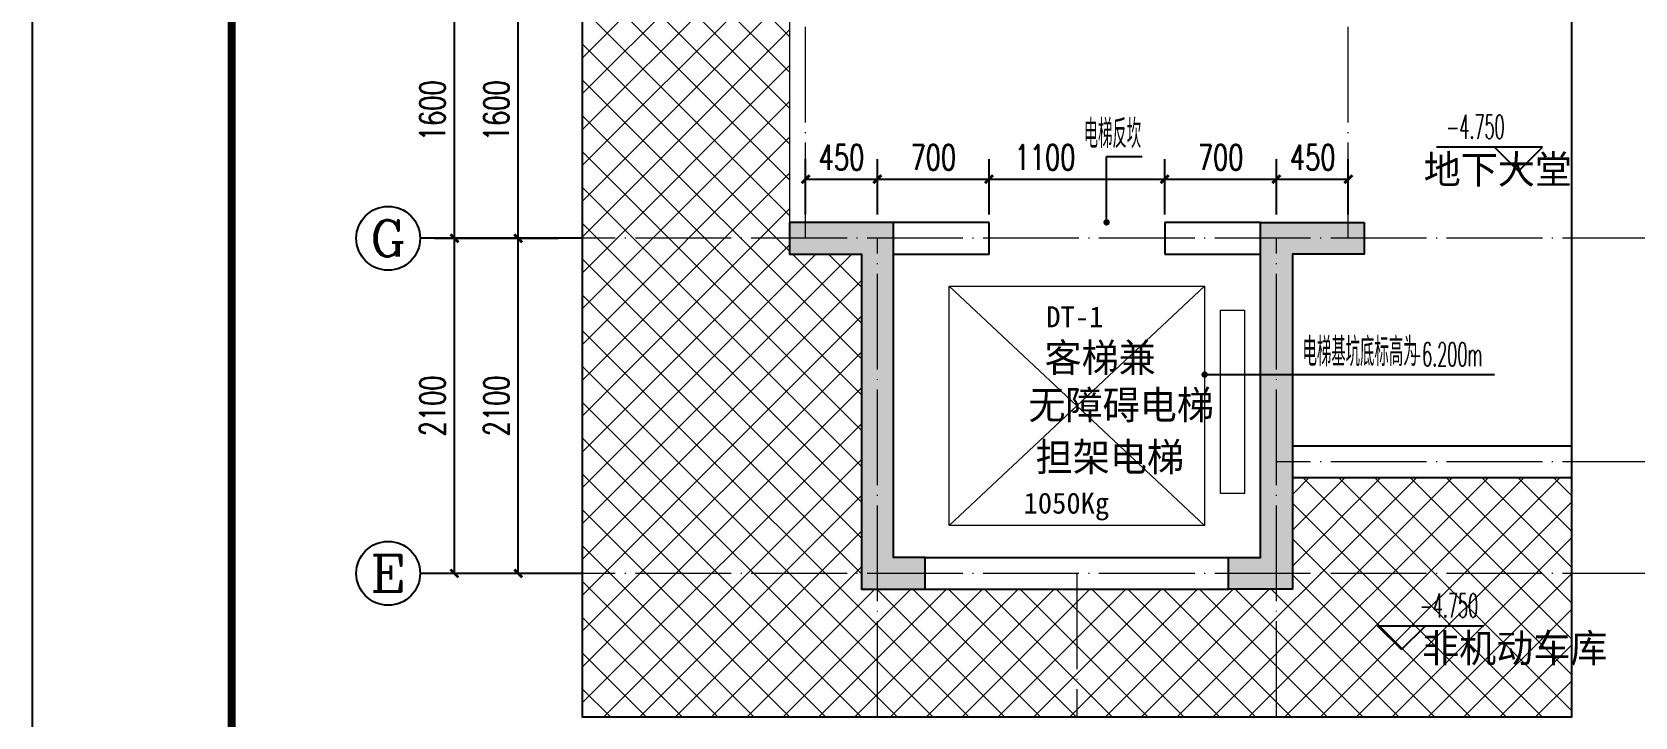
# Model space of a CAD drawing. Extents: x -1712635 to -854203, y -534641 to -21985.
# Drawn here: x -1029288 to -1019246, y -77169 to -72876 of the extents above; entities that cross this region are included whole.
import ezdxf
from ezdxf.enums import TextEntityAlignment as Align

# ---------------------------------------------------------------- set-up
doc = ezdxf.new("R2010")
doc.units = 0
doc.header["$LTSCALE"] = 1000
doc.linetypes.add('DOTE', pattern=[2.42, 2, -0.2, 0.02, -0.2])
doc.layers.get('0').update_dxf_attribs({"linetype": 'CONTINUOUS'})
doc.layers.get('Defpoints').update_dxf_attribs({"linetype": 'CONTINUOUS'})
for name, color, linetype in [('-TK', 7, 'CONTINUOUS'), ('A-AXIS_TEXT', 7, 'CONTINUOUS'), ('AXIS', 3, 'CONTINUOUS'), ('DIM_ELEV', 3, 'CONTINUOUS'), ('DIM_LEAD', 3, 'CONTINUOUS'), ('DIM_SYMB', 3, 'CONTINUOUS'), ('PUB_DIM', 3, 'CONTINUOUS'), ('PUB_TEXT', 2, 'CONTINUOUS'), ('S-Q墙实线', 6, 'CONTINUOUS'), ('WALL', 2, 'CONTINUOUS'), ('尺寸标注', 86, 'CONTINUOUS'), ('底图$0$PUB_HATCH', 252, 'CONTINUOUS')]:
    doc.layers.add(name, color=color, linetype=linetype)
for name, color, linetype, lineweight in [('3.5方案汇报，与郭总、侯月琴确定户型_t8$0$STAIR', 2, 'CONTINUOUS', 18), ('AXIS_TEXT', 7, 'CONTINUOUS', 20), ('DOTE', 19, 'DOTE', 9), ('填充', 251, 'CONTINUOUS', 5)]:
    doc.layers.add(name, color=color, linetype=linetype, lineweight=lineweight)
doc.styles.add('_TCH_AXIS', font='COMPLEX', dxfattribs={"bigfont": 'GBCBIG'})
doc.styles.add('_TCH_DIM', font='SIMPLEX.shx', dxfattribs={"width": 0.7, "bigfont": 'GBCBIG.shx'})
doc.styles.add('_TCH_DIM_T3', font='SIMPLEX', dxfattribs={"width": 0.705882, "bigfont": 'GBCBIG'})
doc.styles.add('COMPLEX', font='COMPLEX')
doc.styles.add('黑体', font='simhei.ttf')
doc.dimstyles.new('_TCH_ARCH&&50', dxfattribs={"dimtxt": 157.5, "dimasz": 50, "dimexe": 125, "dimexo": 150, "dimgap": 58.75, "dimtad": 1, "dimdec": 0, "dimzin": 0, "dimdsep": 46, "dimtxsty": '_TCH_DIM_T3', "dimblk": 'ARCHTICK', "dimcen": 0.09, "dimclrt": 7, "dimazin": 0, "dimtfac": 1, "dimtdec": 0, "dimtix": 1, "dimtmove": 2, "dimatfit": 3, "dimldrblk": 'ARCHTICK', "dimfxl": 0, "dimtolj": 1, "dimtzin": 0, "dimarcsym": 0})

# ---------------------------------------------------------------- blocks, each defined once
blk = doc.blocks.new('A1')
blk.add_lwpolyline([(0, 59400), (0, 0), (84100, 0), (84100, 59400)], close=True)
at = {"const_width": 100}
blk.add_lwpolyline([(2500, 58400), (2500, 1000), (83100, 1000), (83100, 58400)], close=True, dxfattribs=at)
blk = doc.blocks.new('_AXISO')
blk.add_circle((0, 0), 0.5)
at = {"layer": 'A-AXIS_TEXT', "style": 'COMPLEX', "width": 1.041667}
blk.add_attdef('A', text='', height=0.56, dxfattribs=at).set_placement((-0.25, -0.28), (0.25, -0.28), align=Align.FIT)
blk = doc.blocks.new('_ArchTick')
at = {"color": 0, "const_width": 0.35}
blk.add_lwpolyline([(-0.5, -0.5), (0.5, 0.5)], dxfattribs=at)
blk = doc.blocks.new('*D1091')
at = {"layer": 'Defpoints', "color": 0}
for p in [(-1026242, -74169), (-1025842, -74169), (-1025842, -76269)]:
    blk.add_point(p, dxfattribs=at)
at = {"layer": '尺寸标注', "color": 0, "lineweight": -2}
for p, q in [((-1025992, -74169), (-1026367, -74169)), ((-1026242, -76269), (-1026242, -74169)), ((-1025992, -76269), (-1026367, -76269))]:
    blk.add_line(p, q, dxfattribs=at)
at = {"layer": '尺寸标注', "color": 0, "lineweight": -2, "xscale": 50, "yscale": 50, "zscale": 50}
for p, rotation in [((-1026242, -74169), 90), ((-1026242, -76269), 270)]:
    blk.add_blockref('_ArchTick', p, dxfattribs=dict(at, rotation=rotation))
at = {"layer": '尺寸标注', "color": 7, "insert": (-1026379, -75219), "char_height": 157.5, "attachment_point": 5, "rotation": 90, "style": '_TCH_DIM_T3'}
blk.add_mtext('\\A1;2100', dxfattribs=at)
blk = doc.blocks.new('*D1092')
at = {"layer": 'Defpoints', "color": 0}
for p in [(-1026242, -72568), (-1025842, -72568), (-1025842, -74169)]:
    blk.add_point(p, dxfattribs=at)
at = {"layer": '尺寸标注', "color": 0, "lineweight": -2}
for p, q in [((-1025992, -72568), (-1026367, -72568)), ((-1026242, -74169), (-1026242, -72568)), ((-1025992, -74169), (-1026367, -74169))]:
    blk.add_line(p, q, dxfattribs=at)
at = {"layer": '尺寸标注', "color": 0, "lineweight": -2, "xscale": 50, "yscale": 50, "zscale": 50}
for p, rotation in [((-1026242, -72568), 90), ((-1026242, -74169), 270)]:
    blk.add_blockref('_ArchTick', p, dxfattribs=dict(at, rotation=rotation))
at = {"layer": '尺寸标注', "color": 7, "insert": (-1026379, -73369), "char_height": 157.5, "attachment_point": 5, "rotation": 90, "style": '_TCH_DIM_T3'}
blk.add_mtext('\\A1;1600', dxfattribs=at)
blk = doc.blocks.new('*D1104')
at = {"layer": 'Defpoints', "color": 0}
for p in [(-1023992, -73798), (-1024442, -74169), (-1023992, -74169)]:
    blk.add_point(p, dxfattribs=at)
at = {"layer": 'PUB_DIM', "color": 0, "lineweight": -2}
for p, q in [((-1024442, -74019), (-1024442, -73673)), ((-1023992, -74019), (-1023992, -73673)), ((-1024442, -73798), (-1023992, -73798))]:
    blk.add_line(p, q, dxfattribs=at)
at = {"layer": 'PUB_DIM', "color": 0, "lineweight": -2, "xscale": 50, "yscale": 50, "zscale": 50, "rotation": 180}
blk.add_blockref('_ArchTick', (-1024442, -73798), dxfattribs=at)
at = {"layer": 'PUB_DIM', "color": 0, "lineweight": -2, "xscale": 50, "yscale": 50, "zscale": 50}
blk.add_blockref('_ArchTick', (-1023992, -73798), dxfattribs=at)
at = {"layer": 'PUB_DIM', "color": 7, "insert": (-1024217, -73661), "char_height": 157.5, "attachment_point": 5, "style": '_TCH_DIM_T3'}
blk.add_mtext('\\A1;450', dxfattribs=at)
blk = doc.blocks.new('*D1105')
at = {"layer": 'Defpoints', "color": 0}
for p in [(-1023292, -73798), (-1023992, -74169), (-1023292, -74169)]:
    blk.add_point(p, dxfattribs=at)
at = {"layer": 'PUB_DIM', "color": 0, "lineweight": -2}
for p, q in [((-1023992, -74019), (-1023992, -73673)), ((-1023292, -74019), (-1023292, -73673)), ((-1023992, -73798), (-1023292, -73798))]:
    blk.add_line(p, q, dxfattribs=at)
at = {"layer": 'PUB_DIM', "color": 0, "lineweight": -2, "xscale": 50, "yscale": 50, "zscale": 50, "rotation": 180}
blk.add_blockref('_ArchTick', (-1023992, -73798), dxfattribs=at)
at = {"layer": 'PUB_DIM', "color": 0, "lineweight": -2, "xscale": 50, "yscale": 50, "zscale": 50}
blk.add_blockref('_ArchTick', (-1023292, -73798), dxfattribs=at)
at = {"layer": 'PUB_DIM', "color": 7, "insert": (-1023642, -73661), "char_height": 157.5, "attachment_point": 5, "style": '_TCH_DIM_T3'}
blk.add_mtext('\\A1;700', dxfattribs=at)
blk = doc.blocks.new('*D1106')
at = {"layer": 'Defpoints', "color": 0}
for p in [(-1022192, -73798), (-1023292, -74169), (-1022192, -74169)]:
    blk.add_point(p, dxfattribs=at)
at = {"layer": 'PUB_DIM', "color": 0, "lineweight": -2}
for p, q in [((-1023292, -74019), (-1023292, -73673)), ((-1022192, -74019), (-1022192, -73673)), ((-1023292, -73798), (-1022192, -73798))]:
    blk.add_line(p, q, dxfattribs=at)
at = {"layer": 'PUB_DIM', "color": 0, "lineweight": -2, "xscale": 50, "yscale": 50, "zscale": 50, "rotation": 180}
blk.add_blockref('_ArchTick', (-1023292, -73798), dxfattribs=at)
at = {"layer": 'PUB_DIM', "color": 0, "lineweight": -2, "xscale": 50, "yscale": 50, "zscale": 50}
blk.add_blockref('_ArchTick', (-1022192, -73798), dxfattribs=at)
at = {"layer": 'PUB_DIM', "color": 7, "insert": (-1022942, -73661), "char_height": 157.5, "attachment_point": 5, "style": '_TCH_DIM_T3'}
blk.add_mtext('\\A1;1100', dxfattribs=at)
blk = doc.blocks.new('*D1107')
at = {"layer": 'Defpoints', "color": 0}
for p in [(-1021492, -73798), (-1022192, -74169), (-1021492, -74169)]:
    blk.add_point(p, dxfattribs=at)
at = {"layer": 'PUB_DIM', "color": 0, "lineweight": -2}
for p, q in [((-1022192, -74019), (-1022192, -73673)), ((-1021492, -74019), (-1021492, -73673)), ((-1022192, -73798), (-1021492, -73798))]:
    blk.add_line(p, q, dxfattribs=at)
at = {"layer": 'PUB_DIM', "color": 0, "lineweight": -2, "xscale": 50, "yscale": 50, "zscale": 50, "rotation": 180}
blk.add_blockref('_ArchTick', (-1022192, -73798), dxfattribs=at)
at = {"layer": 'PUB_DIM', "color": 0, "lineweight": -2, "xscale": 50, "yscale": 50, "zscale": 50}
blk.add_blockref('_ArchTick', (-1021492, -73798), dxfattribs=at)
at = {"layer": 'PUB_DIM', "color": 7, "insert": (-1021842, -73661), "char_height": 157.5, "attachment_point": 5, "style": '_TCH_DIM_T3'}
blk.add_mtext('\\A1;700', dxfattribs=at)
blk = doc.blocks.new('*D1108')
at = {"layer": 'Defpoints', "color": 0}
for p in [(-1021042, -73798), (-1021492, -74169), (-1021042, -74169)]:
    blk.add_point(p, dxfattribs=at)
at = {"layer": 'PUB_DIM', "color": 0, "lineweight": -2}
for p, q in [((-1021492, -74019), (-1021492, -73673)), ((-1021042, -74019), (-1021042, -73673)), ((-1021492, -73798), (-1021042, -73798))]:
    blk.add_line(p, q, dxfattribs=at)
at = {"layer": 'PUB_DIM', "color": 0, "lineweight": -2, "xscale": 50, "yscale": 50, "zscale": 50, "rotation": 180}
blk.add_blockref('_ArchTick', (-1021492, -73798), dxfattribs=at)
at = {"layer": 'PUB_DIM', "color": 0, "lineweight": -2, "xscale": 50, "yscale": 50, "zscale": 50}
blk.add_blockref('_ArchTick', (-1021042, -73798), dxfattribs=at)
at = {"layer": 'PUB_DIM', "color": 7, "insert": (-1021265, -73661), "char_height": 157.5, "attachment_point": 5, "style": '_TCH_DIM_T3'}
blk.add_mtext('\\A1;450', dxfattribs=at)
blk = doc.blocks.new('*D1129')
at = {"layer": 'Defpoints', "color": 0}
for p in [(-1026642, -74169), (-1025842, -74169), (-1025842, -76269)]:
    blk.add_point(p, dxfattribs=at)
at = {"layer": 'PUB_DIM', "color": 0, "lineweight": -2}
for p, q in [((-1025992, -74169), (-1026767, -74169)), ((-1026642, -76269), (-1026642, -74169)), ((-1025992, -76269), (-1026767, -76269))]:
    blk.add_line(p, q, dxfattribs=at)
at = {"layer": 'PUB_DIM', "color": 0, "lineweight": -2, "xscale": 50, "yscale": 50, "zscale": 50}
for p, rotation in [((-1026642, -74169), 90), ((-1026642, -76269), 270)]:
    blk.add_blockref('_ArchTick', p, dxfattribs=dict(at, rotation=rotation))
at = {"layer": 'PUB_DIM', "color": 7, "insert": (-1026779, -75219), "char_height": 157.5, "attachment_point": 5, "rotation": 90, "style": '_TCH_DIM_T3'}
blk.add_mtext('\\A1;2100', dxfattribs=at)
blk = doc.blocks.new('*D1130')
at = {"layer": 'Defpoints', "color": 0}
for p in [(-1026642, -72568), (-1025842, -72568), (-1025842, -74169)]:
    blk.add_point(p, dxfattribs=at)
at = {"layer": 'PUB_DIM', "color": 0, "lineweight": -2}
for p, q in [((-1025992, -72568), (-1026767, -72568)), ((-1026642, -74169), (-1026642, -72568)), ((-1025992, -74169), (-1026767, -74169))]:
    blk.add_line(p, q, dxfattribs=at)
at = {"layer": 'PUB_DIM', "color": 0, "lineweight": -2, "xscale": 50, "yscale": 50, "zscale": 50}
for p, rotation in [((-1026642, -72568), 90), ((-1026642, -74169), 270)]:
    blk.add_blockref('_ArchTick', p, dxfattribs=dict(at, rotation=rotation))
at = {"layer": 'PUB_DIM', "color": 7, "insert": (-1026779, -73369), "char_height": 157.5, "attachment_point": 5, "rotation": 90, "style": '_TCH_DIM_T3'}
blk.add_mtext('\\A1;1600', dxfattribs=at)

msp = doc.modelspace()

# ---------------------------------------------------------------- hatches: boundary and pattern name
at = {"layer": '填充'}
h = msp.add_hatch(dxfattribs=at)
h.set_pattern_fill('ANSI37', color=196, scale=100, style=0)
h.set_pattern_definition([(45, (-1120314.8, -177839.46), (-112.2532, 112.2532), []), (135, (-1120314.8, -177839.46), (-112.2532, -112.2532), [])])
h.paths.add_polyline_path([(-1024242.17, -70268.73), (-1025841.98, -70268.73), (-1025841.98, -77168.73), (-1019641.98, -77168.73), (-1019641.98, -75668.73), (-1021392.17, -75668.73), (-1021392.17, -76368.73), (-1024092.17, -76368.73), (-1024092.17, -74268.73), (-1024542.17, -74268.73), (-1024542.17, -72468.46), (-1024242.17, -72468.46)])
h.paths.add_polyline_path([(-1025841.98, -67968.73), (-1024242.17, -67968.73), (-1024242.17, -66468.73), (-1021242.16, -66468.73), (-1021242.17, -72468.48), (-1019641.98, -72468.48), (-1019641.98, -68968.73), (-1013291.97, -68968.73), (-1013291.97, -63668.73), (-1025841.98, -63668.73)])
at = {"layer": '底图$0$PUB_HATCH'}
for points in [[(-1024542.17, -74068.73), (-1024542.17, -74268.73), (-1024092.17, -74268.73), (-1024092.17, -76368.73), (-1023692.17, -76368.73), (-1023692.17, -76168.73), (-1023892.17, -76168.73), (-1023892.17, -74068.73)], [(-1020942.17, -74068.73), (-1020942.17, -74268.73), (-1021392.17, -74268.73), (-1021392.17, -76368.73), (-1021792.17, -76368.73), (-1021792.17, -76168.73), (-1021592.17, -76168.73), (-1021592.17, -74068.73)]]:
    msp.add_hatch(color=256, dxfattribs=at).paths.add_polyline_path(points)

# ---------------------------------------------------------------- linework, layer by layer
at = {"layer": '3.5方案汇报，与郭总、侯月琴确定户型_t8$0$STAIR'}
for p, q in [((-1021942.17, -74468.73), (-1023542.17, -75968.73)), ((-1023542.17, -74468.73), (-1021942.17, -75968.73))]:
    msp.add_line(p, q, dxfattribs=at)
for points in [[(-1023542.17, -75968.73), (-1023542.17, -74468.73), (-1021942.17, -74468.73), (-1021942.17, -75968.73)], [(-1021842.17, -75768.73), (-1021842.17, -74618.73), (-1021692.17, -74618.73), (-1021692.17, -75768.73)]]:
    msp.add_lwpolyline(points, close=True, dxfattribs=at)
at = {"layer": 'AXIS'}
for p, q in [((-1025841.98, -74168.73), (-1026856.59, -74168.73)), ((-1025841.98, -76268.73), (-1026856.59, -76268.73))]:
    msp.add_line(p, q, dxfattribs=at)
at = {"layer": 'DIM_ELEV'}
for p, q in [((-1019825.11, -73596.86), (-1020490.03, -73596.86)), ((-1019975.11, -73746.86), (-1020125.11, -73596.86)), ((-1019975.11, -73746.86), (-1019825.11, -73596.86)), ((-1020709.31, -76746.86), (-1020859.31, -76596.86)), ((-1020859.31, -76596.86), (-1020194.39, -76596.86)), ((-1020709.31, -76746.86), (-1020559.31, -76596.86))]:
    msp.add_line(p, q, dxfattribs=at)
at = {"layer": 'DIM_LEAD'}
for p, q in [((-1022556.01, -74068.65), (-1022556.01, -73656.05)), ((-1022556.01, -73656.05), (-1022333.11, -73656.05)), ((-1021942.17, -75022.77), (-1021640.09, -75022.77)), ((-1021640.09, -75022.77), (-1020125.8, -75022.77))]:
    msp.add_line(p, q, dxfattribs=at)
at = {"layer": 'DIM_LEAD', "const_width": 20}
for points in [[(-1022556.01, -74078.65, 1), (-1022556.01, -74058.65, 1)], [(-1021952.17, -75022.77, 1), (-1021932.17, -75022.77, 1)]]:
    msp.add_lwpolyline(points, format="xyb", close=True, dxfattribs=at)
at = {"layer": 'DIM_SYMB'}
msp.add_lwpolyline([(-1025841.98, -63668.73), (-1025841.98, -68968.73), (-1025841.98, -68968.73), (-1025841.98, -77168.73), (-1019641.98, -77168.73), (-1019641.98, -68968.73), (-1013291.97, -68968.73), (-1013291.97, -63668.73)], close=True, dxfattribs=at)
at = {"layer": 'DOTE', "linetype": 'DOTE', "ltscale": 0.3}
for p, q in [((-1024441.98, -74168.73), (-1024441.98, -72568.73)), ((-1021041.98, -74168.73), (-1021041.98, -72568.73)), ((-1013291.97, -74168.73), (-1025841.98, -74168.73)), ((-1023991.98, -77168.73), (-1023991.98, -74168.73)), ((-1021491.98, -77168.73), (-1021491.98, -74168.73)), ((-1013291.97, -75568.73), (-1021492.75, -75568.73)), ((-1013291.97, -76268.73), (-1025841.98, -76268.73)), ((-1022741.98, -76268.73), (-1022741.98, -77168.73))]:
    msp.add_line(p, q, dxfattribs=at)
at = {"layer": 'S-Q墙实线', "color": 6}
for points in [[(-1024542.17, -74068.73), (-1024542.17, -74268.73), (-1024092.17, -74268.73), (-1024092.17, -76368.73), (-1023692.17, -76368.73), (-1023692.17, -76168.73), (-1023892.17, -76168.73), (-1023892.17, -74068.73)], [(-1020942.17, -74068.73), (-1020942.17, -74268.73), (-1021392.17, -74268.73), (-1021392.17, -76368.73), (-1021792.17, -76368.73), (-1021792.17, -76168.73), (-1021592.17, -76168.73), (-1021592.17, -74068.73)]]:
    msp.add_lwpolyline(points, close=True, dxfattribs=at)
at = {"layer": 'WALL'}
for p, q in [((-1023292.17, -74068.73), (-1023892.17, -74068.73)), ((-1023292.17, -74268.73), (-1023292.17, -74068.73)), ((-1021592.17, -74068.73), (-1022192.17, -74068.73)), ((-1022192.17, -74068.73), (-1022192.17, -74268.73)), ((-1023892.17, -74268.73), (-1023292.17, -74268.73)), ((-1022192.17, -74268.73), (-1021592.17, -74268.73)), ((-1021392.17, -75468.73), (-1019642.94, -75468.73)), ((-1019642.94, -75468.73), (-1019642.94, -75668.73)), ((-1021392.17, -75668.73), (-1019642.94, -75668.73)), ((-1023692.17, -76168.73), (-1021792.17, -76168.73)), ((-1023692.17, -76368.73), (-1021792.17, -76368.73))]:
    msp.add_line(p, q, dxfattribs=at)
at = {"layer": '填充', "color": 196}
msp.add_lwpolyline([(-1024242.17, -66468.73), (-1024242.18, -67868.73), (-1025841.98, -67868.73), (-1025841.98, -70268.73), (-1024242.17, -70268.73), (-1024242.17, -72468.46), (-1024542.17, -72468.46), (-1024542.17, -74268.73), (-1024092.17, -74268.73), (-1024092.17, -76368.73), (-1021392.17, -76368.73), (-1021392.17, -75668.73), (-1019641.98, -75668.73), (-1019641.98, -72468.46), (-1021242.17, -72468.48), (-1021242.16, -66468.73)], close=True, dxfattribs=at)

# ---------------------------------------------------------------- block references
at = {"layer": '-TK', "xscale": 0.5, "yscale": 0.5, "zscale": 0.5}
msp.add_blockref('A1', (-1029287.77, -90692.79), dxfattribs=at)
at = {"layer": 'AXIS'}
ref = msp.add_blockref('_AXISO', (-1027056.59, -74168.73), dxfattribs=dict(at, xscale=400, yscale=400, zscale=400))
ref.add_attrib('A', 'G', dxfattribs={"layer": 'AXIS_TEXT', "height": 226.27, "style": '_TCH_AXIS', "width": 1.166667}).set_placement((-1027169.72, -74281.86), (-1026943.45, -74281.86), align=Align.FIT)
ref = msp.add_blockref('_AXISO', (-1027056.59, -76268.73), dxfattribs=dict(at, xscale=400, yscale=400, zscale=400))
ref.add_attrib('A', 'E', dxfattribs={"layer": 'AXIS_TEXT', "height": 226.27, "style": '_TCH_AXIS', "width": 1.3125}).set_placement((-1027169.72, -76381.86), (-1026943.45, -76381.86), align=Align.FIT)

# ---------------------------------------------------------------- texts
at = {"layer": 'PUB_TEXT', "style": '_TCH_DIM'}
for s, height, width, p in [('-4.750', 148.75, 0.494118, (-1020428.03, -73544.36)), ('电梯反坎', 178.723, 0.7, (-1022699.68, -73603.55)), ('电梯基坑底标高为', 178.723, 0.7, (-1021328.54, -74970.27)), ('-6.200m', 148.75, 0.494118, (-1020661.3, -74970.27)), ('-4.750', 148.75, 0.494118, (-1020594.39, -76544.36))]:
    msp.add_text(s, height=height, dxfattribs=dict(at, width=width)).set_placement(p)
at = {"layer": 'PUB_TEXT', "color": 7}
for s, p in [('地下大堂', (-1020569.69, -73826.52)), ('客梯兼', (-1022944.84, -75006.65)), ('无障碍电梯', (-1023045.62, -75302.42)), ('担架电梯', (-1023000.32, -75629.14)), ('非机动车库', (-1020580.16, -76826.52))]:
    msp.add_text(s, height=178.723, dxfattribs=at).set_placement(p)
at = {"layer": 'PUB_TEXT', "color": 246, "style": '黑体'}
for s, p in [('DT-1', (-1022933.74, -74726.48)), ('1050Kg', (-1023076.3, -75894.15))]:
    msp.add_text(s, height=131.435, dxfattribs=at).set_placement(p)

# ---------------------------------------------------------------- dimensions: what is measured, and where the dimension line sits
at = {"layer": 'PUB_DIM'}
for p1, p2, distance, picture, middle in [((-1025841.98, -74168.73), (-1025841.98, -72568.46), 800, '*D1130', (-1026779.48, -73368.59)), ((-1024441.98, -74168.73), (-1023991.98, -74168.73), 370.69, '*D1104', (-1024216.98, -73660.54)), ((-1023991.98, -74168.73), (-1023291.98, -74168.73), 370.69, '*D1105', (-1023641.98, -73660.54)), ((-1022191.98, -74168.73), (-1021491.98, -74168.73), 370.69, '*D1107', (-1021841.98, -73660.54)), ((-1025841.98, -76268.73), (-1025841.98, -74168.73), 800, '*D1129', (-1026779.48, -75218.73))]:
    dim = msp.add_aligned_dim(p1=p1, p2=p2, distance=distance, dimstyle='_TCH_ARCH&&50', dxfattribs=at)
    dim.commit()
    dim.dimension.update_dxf_attribs({"geometry": picture, "text_midpoint": middle})
for base, p1, p2, picture, middle in [((-1022191.98, -73798.04), (-1023291.98, -74168.73), (-1022191.98, -74168.73), '*D1106', (-1022941.98, -73660.54)), ((-1021041.98, -73798.04), (-1021491.98, -74168.73), (-1021041.98, -74168.73), '*D1108', (-1021264.98, -73660.54))]:
    dim = msp.add_linear_dim(base=base, p1=p1, p2=p2, angle=0, dimstyle='_TCH_ARCH&&50', dxfattribs=at)
    dim.commit()
    dim.dimension.update_dxf_attribs({"geometry": picture, "text_midpoint": middle, "dimtype": 161})
at = {"layer": '尺寸标注', "color": 106}
for p1, p2, picture, middle in [((-1025841.98, -74168.73), (-1025841.98, -72568.46), '*D1092', (-1026379.48, -73368.59)), ((-1025841.98, -76268.73), (-1025841.98, -74168.73), '*D1091', (-1026379.48, -75218.73))]:
    dim = msp.add_aligned_dim(p1=p1, p2=p2, distance=400, dimstyle='_TCH_ARCH&&50', dxfattribs=at)
    dim.commit()
    dim.dimension.update_dxf_attribs({"geometry": picture, "text_midpoint": middle})

doc.saveas('drawing.dxf')
